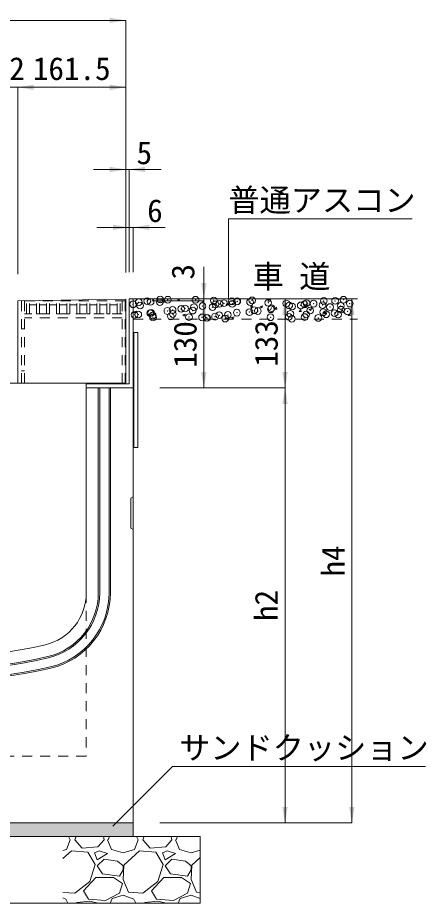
# Model space of a CAD drawing. Units: millimetres at full size, sheet at 1:20. Extents: x 0 to 8400, y 0 to 13400.
# Drawn here: x 6197 to 6808, y 10595 to 11918 of the extents above; entities that cross this region are included whole.
import ezdxf
from ezdxf.enums import TextEntityAlignment as Align

# ---------------------------------------------------------------- set-up
doc = ezdxf.new("R2010")
doc.units = ezdxf.units.MM
doc.header["$LTSCALE"] = 20
doc.header["$PDMODE"] = 32
doc.header["$PDSIZE"] = 10
doc.linetypes.add('USER1', pattern=[1.35, 0.75, -0.6])
for name, color, linetype, lineweight in [('ハッチング', 7, 'Continuous', 13), ('ハッチング_基礎', 150, 'Continuous', 5), ('プレート', 3, 'Continuous', 9), ('寸法線', 7, 'Continuous', 13), ('引出線', 4, 'Continuous', 9), ('本体', 2, 'Continuous', 20), ('目地', 132, 'Continuous', 5), ('舗装・基礎', 3, 'Continuous', 20), ('ｸﾞﾚｰﾁﾝｸﾞ', 7, 'USER1', 9)]:
    doc.layers.add(name, color=color, linetype=linetype, lineweight=lineweight)
doc.layers.add('文字', color=7, linetype='Continuous')
doc.styles.add('ＭＳ ゴシック', font='')
doc.styles.get('ＭＳ ゴシック').set_extended_font_data('MS Gothic')

# ---------------------------------------------------------------- blocks, each defined once
blk = doc.blocks.new('filled_arrow')
at = {"color": 0, "linetype": 'Continuous', "lineweight": -2}
blk.add_solid([(7.5, 1.25), (0, 0), (7.5, -1.25)], dxfattribs=at)

msp = doc.modelspace()

# ---------------------------------------------------------------- hatches: boundary and pattern name
at = {"layer": 'ハッチング'}
msp.add_hatch(color=256, dxfattribs=at).paths.add_polyline_path([(6370, 10695.09), (6370, 10715.09), (5830, 10715.09), (5830, 10695.09)])

# ---------------------------------------------------------------- linework, layer by layer
for p, q in [((6413.91, 11494.69), (6416.44, 11492.98)), ((6413.93, 11494.72), (6417.49, 11496.08)), ((6416.44, 11492.98), (6417.47, 11496.05)), ((6436.19, 11495.53), (6438.34, 11498.09)), ((6436.19, 11495.53), (6439.22, 11495.26)), ((6439.2, 11495.26), (6438.68, 11498.09)), ((6472.62, 11492.34), (6475.07, 11495.26)), ((6472.62, 11492.34), (6475.66, 11492.07)), ((6475.64, 11492.07), (6475.05, 11495.25)), ((6486.92, 11490.62), (6489.45, 11488.91)), ((6486.93, 11490.65), (6490.49, 11492.02)), ((6489.45, 11488.91), (6490.48, 11491.98)), ((6509.06, 11489.15), (6511.51, 11492.07)), ((6509.06, 11489.15), (6512.1, 11488.89)), ((6512.07, 11488.88), (6511.49, 11492.07)), ((6545.5, 11485.97), (6547.95, 11488.88)), ((6548.51, 11485.69), (6547.92, 11488.88)), ((6559.93, 11486.55), (6562.45, 11484.84)), ((6559.94, 11486.58), (6563.5, 11487.95)), ((6562.45, 11484.84), (6563.48, 11487.91)), ((6571.09, 11494.77), (6574.27, 11498.09)), ((6571.09, 11494.78), (6575.61, 11494.08)), ((6575.61, 11494.07), (6575.14, 11498.09)), ((6625.3, 11486.37), (6629.82, 11485.67)), ((6625.31, 11486.37), (6629.26, 11490.49)), ((6629.82, 11485.66), (6629.26, 11490.49)), ((6676.76, 11498.09), (6678.14, 11497.16)), ((6678.14, 11497.16), (6678.46, 11498.09)), ((6371.23, 11478.3), (6373.76, 11476.6)), ((6371.25, 11478.33), (6374.8, 11479.7)), ((6373.76, 11476.6), (6374.79, 11479.67)), ((6444.24, 11474.23), (6446.76, 11472.53)), ((6444.25, 11474.27), (6447.81, 11475.63)), ((6446.76, 11472.53), (6447.79, 11475.6)), ((6545.5, 11485.96), (6548.53, 11485.7)), ((6581.94, 11482.78), (6584.38, 11485.7)), ((6581.94, 11482.78), (6584.97, 11482.51)), ((6584.95, 11482.51), (6584.36, 11485.69)), ((6618.37, 11479.59), (6620.82, 11482.51)), ((6618.37, 11479.59), (6621.41, 11479.32)), ((6621.38, 11479.32), (6620.8, 11482.5)), ((6632.93, 11482.48), (6635.46, 11480.78)), ((6632.95, 11482.51), (6636.5, 11483.88)), ((6635.46, 11480.78), (6636.49, 11483.84)), ((6654.81, 11476.4), (6657.26, 11479.32)), ((6654.81, 11476.4), (6657.85, 11476.14)), ((6657.82, 11476.13), (6657.23, 11479.32)), ((6679.52, 11477.96), (6683.48, 11482.08)), ((6679.52, 11477.96), (6684.04, 11477.26)), ((6684.04, 11477.26), (6683.48, 11482.08)), ((6691.25, 11473.21), (6693.7, 11476.13)), ((6691.25, 11473.21), (6694.28, 11472.95)), ((6694.26, 11472.94), (6693.67, 11476.13)), ((6517.24, 11470.16), (6519.77, 11468.46)), ((6517.26, 11470.2), (6520.81, 11471.56)), ((6519.77, 11468.46), (6520.8, 11471.53))]:
    msp.add_line(p, q, dxfattribs=at)
for p in [(6391.07, 11494.89), (6410.31, 11497.42), (6421.77, 11497.02), (6463.39, 11496.98), (6490.51, 11495.83), (6517.63, 11494.69), (6525.67, 11494.55), (6547.86, 11495.99), (6654.92, 11495.11), (6671.82, 11495.3), (6684.54, 11496.97), (6370.03, 11490.19), (6378.35, 11493.22), (6380.33, 11488.34), (6396.11, 11493.77), (6409.95, 11493.43), (6429.02, 11481.61), (6441.74, 11483.28), (6447.54, 11483.92), (6460.98, 11485.82), (6473.62, 11487.49), (6488.6, 11485.82), (6493.06, 11490.04), (6499.28, 11490.74), (6505.78, 11491.72), (6518.23, 11490.9), (6525.02, 11494.25), (6544.75, 11493.54), (6551.13, 11481.22), (6571.86, 11492.4), (6575.7, 11482.64), (6576.79, 11484.47), (6598.98, 11491.25), (6603.18, 11488.28), (6607.78, 11486.87), (6620.5, 11488.54), (6626.1, 11490.1), (6629.26, 11491.86), (6639.74, 11491.07), (6653.22, 11488.96), (6664.26, 11486.02), (6680.34, 11487.81), (6680.69, 11482.01), (6693.89, 11491.11), (6372.15, 11474.46), (6377.7, 11474.85), (6395.5, 11476.85), (6396.94, 11477.39), (6399.26, 11473.31), (6399.73, 11470.56), (6421.16, 11480.11), (6426.38, 11472.17), (6429.35, 11475.65), (6453.5, 11471.02), (6458.98, 11480.73), (6473.01, 11470.58), (6479.7, 11470.01), (6480.62, 11469.87), (6492.42, 11471.68), (6498.66, 11473.83), (6507.74, 11468.73), (6511.66, 11474.21), (6525.05, 11477.64), (6543.74, 11478.44), (6556.46, 11480.11), (6575.38, 11470.76), (6602.56, 11471.37), (6605.01, 11475.85), (6607.13, 11468.51), (6626.37, 11471.04), (6628.64, 11474.95), (6634.64, 11480.94), (6646.81, 11469.78), (6654.3, 11478.2), (6658.46, 11475.26), (6671.17, 11476.94), (6676.43, 11474.87), (6690.41, 11479.47)]:
    msp.add_point(p, dxfattribs=at)
at = {"layer": 'ハッチング_基礎'}
for p, q in [((6273.22, 10695.09), (6275.7, 10689.71)), ((6282.82, 10689.71), (6284.83, 10695.09)), ((6325.49, 10694.79), (6324.31, 10695.09)), ((6326.5, 10689.71), (6325.49, 10694.79)), ((6332.6, 10689.71), (6334.9, 10695.09)), ((6374.82, 10695.09), (6377.3, 10689.71)), ((6384.42, 10689.71), (6386.43, 10695.09)), ((6427.09, 10694.79), (6425.91, 10695.09)), ((6428.1, 10689.71), (6427.09, 10694.79)), ((6434.2, 10689.71), (6436.5, 10695.09)), ((6270.62, 10675.49), (6275.7, 10689.71)), ((6293.99, 10677.52), (6282.82, 10689.71)), ((6317.36, 10679.55), (6293.99, 10677.52)), ((6326.5, 10689.71), (6317.36, 10679.55)), ((6331.58, 10689.71), (6337.68, 10675.49)), ((6372.22, 10675.49), (6377.3, 10689.71)), ((6395.59, 10677.52), (6384.42, 10689.71)), ((6418.96, 10679.55), (6395.59, 10677.52)), ((6428.1, 10689.71), (6418.96, 10679.55)), ((6433.18, 10689.71), (6439.28, 10675.49)), ((6265, 10673.83), (6270.62, 10675.49)), ((6277.74, 10673.46), (6265, 10661.83)), ((6302.12, 10671.42), (6277.74, 10673.46)), ((6313.3, 10653.14), (6302.12, 10671.42)), ((6319.39, 10673.46), (6312.28, 10670.41)), ((6312.28, 10670.41), (6316.34, 10660.25)), ((6316.34, 10660.25), (6331.58, 10669.39)), ((6331.58, 10669.39), (6319.39, 10673.46)), ((6337.68, 10675.49), (6354.95, 10670.41)), ((6354.95, 10670.41), (6372.22, 10675.49)), ((6379.34, 10673.46), (6355.97, 10652.12)), ((6403.72, 10671.42), (6379.34, 10673.46)), ((6414.9, 10653.14), (6403.72, 10671.42)), ((6420.99, 10673.46), (6413.88, 10670.41)), ((6413.88, 10670.41), (6417.94, 10660.25)), ((6417.94, 10660.25), (6433.18, 10669.39)), ((6433.18, 10669.39), (6420.99, 10673.46)), ((6439.28, 10675.49), (6456.55, 10670.41)), ((6456.55, 10670.41), (6470, 10674.36)), ((6305.17, 10627.74), (6313.3, 10653.14)), ((6326.5, 10661.26), (6316.34, 10651.1)), ((6346.82, 10658.22), (6326.5, 10661.26)), ((6354.95, 10651.1), (6346.82, 10658.22)), ((6406.77, 10627.74), (6414.9, 10653.14)), ((6428.1, 10661.26), (6417.94, 10651.1)), ((6448.42, 10658.22), (6428.1, 10661.26)), ((6456.55, 10651.1), (6448.42, 10658.22)), ((6470, 10663.47), (6457.57, 10652.12)), ((6316.34, 10651.1), (6324.47, 10638.91)), ((6349.87, 10635.86), (6354.95, 10645.01)), ((6355.97, 10652.12), (6354.95, 10630.78)), ((6354.95, 10645.01), (6354.95, 10651.1)), ((6417.94, 10651.1), (6426.07, 10638.91)), ((6451.47, 10635.86), (6456.55, 10645.01)), ((6457.57, 10652.12), (6456.55, 10630.78)), ((6456.55, 10645.01), (6456.55, 10651.1)), ((6282.82, 10610.46), (6305.17, 10627.74)), ((6296.02, 10613.51), (6314.31, 10633.83)), ((6314.31, 10633.83), (6340.73, 10633.83)), ((6324.47, 10638.91), (6349.87, 10635.86)), ((6340.73, 10633.83), (6353.94, 10624.69)), ((6354.95, 10630.78), (6363.08, 10611.48)), ((6384.42, 10610.46), (6406.77, 10627.74)), ((6397.62, 10613.51), (6415.91, 10633.83)), ((6415.91, 10633.83), (6442.33, 10633.83)), ((6426.07, 10638.91), (6451.47, 10635.86)), ((6442.33, 10633.83), (6455.54, 10624.69)), ((6456.55, 10630.78), (6464.68, 10611.48)), ((6303.14, 10601.32), (6296.02, 10613.51)), ((6353.94, 10624.69), (6349.87, 10610.46)), ((6404.74, 10601.32), (6397.62, 10613.51)), ((6455.54, 10624.69), (6451.47, 10610.46)), ((6265, 10611.31), (6282.82, 10610.46)), ((6265, 10603.05), (6269.61, 10601.32)), ((6269.61, 10601.32), (6272.49, 10595.09)), ((6328.54, 10599.29), (6303.14, 10601.32)), ((6349.87, 10610.46), (6328.54, 10599.29)), ((6335.59, 10595.09), (6338.7, 10602.34)), ((6338.7, 10602.34), (6354.95, 10607.42)), ((6354.95, 10607.42), (6371.21, 10601.32)), ((6363.08, 10611.48), (6384.42, 10610.46)), ((6371.21, 10601.32), (6374.09, 10595.09)), ((6430.14, 10599.29), (6404.74, 10601.32)), ((6451.47, 10610.46), (6430.14, 10599.29)), ((6437.19, 10595.09), (6440.3, 10602.34)), ((6440.3, 10602.34), (6456.55, 10607.42)), ((6456.55, 10607.42), (6470, 10602.37)), ((6464.68, 10611.48), (6470, 10611.23)), ((6285.43, 10595.09), (6285.86, 10596.24)), ((6305.17, 10598.27), (6285.86, 10596.24)), ((6317.91, 10595.09), (6305.17, 10598.27)), ((6387.03, 10595.09), (6387.46, 10596.24)), ((6406.77, 10598.27), (6387.46, 10596.24)), ((6419.51, 10595.09), (6406.77, 10598.27))]:
    msp.add_line(p, q, dxfattribs=at)
at = {"layer": 'プレート'}
for p, q in [((6370, 11498.09), (6364, 11498.09)), ((6364, 11498.09), (6364, 11371.09)), ((6370, 11498.09), (6370, 11365.09)), ((6377, 11448.09), (6371, 11448.09)), ((6371, 11448.09), (6371, 11276.09)), ((6377, 11448.09), (6377, 11276.09)), ((6364, 11371.09), (6300, 11371.09)), ((6300, 11371.09), (6300, 11365.09)), ((6377, 11276.09), (6371, 11276.09))]:
    msp.add_line(p, q, dxfattribs=at)
at = {"layer": '寸法線'}
for p, q in [((6359, 11914.37), (5841, 11914.37)), ((6359, 11635.54), (6359, 11914.37)), ((6147.5, 11814.37), (6245.5, 11814.37)), ((6197.5, 11535.09), (6197.5, 11814.37)), ((6197.5, 11814.37), (6359, 11814.37)), ((6197.5, 11535.09), (6197.5, 11814.37)), ((6359, 11537.89), (6359, 11814.37)), ((6311, 11691.62), (6412, 11691.62)), ((6359, 11537.89), (6359, 11691.62)), ((6364, 11537.98), (6364, 11691.62)), ((6418, 11605.09), (6316, 11605.09)), ((6364, 11537.98), (6364, 11605.09)), ((6370, 11538.09), (6370, 11605.09)), ((6475.72, 11546.09), (6475.72, 11447.09)), ((6398, 11495.09), (6475.72, 11495.09)), ((6398, 11495.09), (6475.72, 11495.09)), ((6399, 11498.09), (6475.72, 11498.09)), ((6410, 11498.09), (6697, 11498.09)), ((6410, 11498.09), (6597, 11498.09)), ((6475.72, 11495.09), (6475.72, 11365.09)), ((6597, 11498.09), (6597, 11365.09)), ((6697, 11498.09), (6697, 10715.09)), ((6410, 11365.09), (6597, 11365.09)), ((6410, 11365.09), (6475.72, 11365.09)), ((6410, 11365.09), (6597, 11365.09)), ((6597, 11365.09), (6597, 10715.09)), ((6410, 10715.09), (6597, 10715.09)), ((6410, 10715.09), (6697, 10715.09))]:
    msp.add_line(p, q, dxfattribs=at)
at = {"layer": '引出線'}
for points in [[(6512.36, 11498.09), (6512.36, 11617.65), (6787.21, 11617.65)], [(6339.84, 10710.29), (6428.79, 10799.24), (6807.01, 10799.24)]]:
    msp.add_lwpolyline(points, dxfattribs=at)
at = {"layer": '本体'}
for p, q in [((6359, 11497.89), (6197.5, 11495.09)), ((6197.5, 11495.09), (6197.5, 11372.09)), ((6359, 11497.89), (6359, 11372.09)), ((5841, 11372.09), (6359, 11372.09)), ((6370, 11365.09), (6300, 11365.09)), ((6300, 11365.09), (6300, 11059.12)), ((6370, 11365.09), (6370, 10715.09)), ((6366.8, 11200.68), (6370, 11202.68)), ((6366.8, 11200.68), (6366.8, 11155.68)), ((6366.8, 11155.68), (6370, 11153.68)), ((6370, 10715.09), (5830, 10715.09))]:
    msp.add_line(p, q, dxfattribs=at)
at = {"layer": '本体', "linetype": 'USER1', "lineweight": 15}
for p, q in [((6300, 11059.12), (6300, 10815.09)), ((6300, 10815.09), (5900, 10815.09))]:
    msp.add_line(p, q, dxfattribs=at)
at = {"layer": '本体'}
for centre, radius, start, end in [((6220, 11059.12), 80, 283.34236, 0), ((6100, 11565.09), 600, 256.65764, 283.34236)]:
    msp.add_arc(centre, radius, start, end, dxfattribs=at)
at = {"layer": '目地'}
for p, q in [((6318, 11059.12), (6318, 11365.09)), ((6320, 11059.12), (6320, 11365.09)), ((6334, 11059.12), (6334, 11365.09)), ((6336, 11059.12), (6336, 11365.09))]:
    msp.add_line(p, q, dxfattribs=at)
for centre, radius, start, end in [((6220, 11059.12), 98, 283.34236, 0), ((6220, 11059.12), 100, 283.34236, 0), ((6220, 11059.12), 114, 283.34236, 0), ((6220, 11059.12), 116, 283.34236, 0), ((6100, 11565.09), 620, 256.65764, 283.34236), ((6100, 11565.09), 618, 256.65764, 283.34236), ((6100, 11565.09), 636, 256.65764, 283.34236), ((6100, 11565.09), 634, 256.65764, 283.34236)]:
    msp.add_arc(centre, radius, start, end, dxfattribs=at)
at = {"layer": '舗装・基礎'}
for p, q in [((6370, 11498.09), (6705.32, 11498.09)), ((6370, 10715.09), (5830, 10715.09)), ((6370, 10715.09), (6370, 10695.09)), ((6470, 10695.09), (5730, 10695.09)), ((6470, 10695.09), (6470, 10595.09)), ((6470, 10595.09), (5730, 10595.09))]:
    msp.add_line(p, q, dxfattribs=at)
at = {"layer": '舗装・基礎', "linetype": 'USER1', "lineweight": 9}
msp.add_line((6370, 11468.09), (6705.32, 11468.09), dxfattribs=at)
at = {"layer": 'ｸﾞﾚｰﾁﾝｸﾞ'}
for p, q in [((6358, 11495.09), (6203, 11495.09)), ((6203, 11495.09), (6203, 11372.09)), ((6207.5, 11495.09), (6207.5, 11372.09)), ((6210.5, 11476.09), (6210.5, 11495.09)), ((6214.95, 11489.09), (6225.55, 11489.09)), ((6215, 11476.09), (6215, 11495.09)), ((6225.55, 11476.09), (6225.55, 11495.09)), ((6230.01, 11489.09), (6240.61, 11489.09)), ((6230.06, 11476.09), (6230.06, 11495.09)), ((6240.61, 11476.09), (6240.61, 11495.09)), ((6245.06, 11489.09), (6255.67, 11489.09)), ((6245.11, 11476.09), (6245.11, 11495.09)), ((6255.67, 11476.09), (6255.67, 11495.09)), ((6260.12, 11489.09), (6270.72, 11489.09)), ((6260.17, 11476.09), (6260.17, 11495.09)), ((6270.72, 11476.09), (6270.72, 11495.09)), ((6275.18, 11489.09), (6285.78, 11489.09)), ((6275.22, 11476.09), (6275.22, 11495.09)), ((6285.78, 11476.09), (6285.78, 11495.09)), ((6290.23, 11489.09), (6300.83, 11489.09)), ((6290.28, 11476.09), (6290.28, 11495.09)), ((6300.83, 11476.09), (6300.83, 11495.09)), ((6305.29, 11489.09), (6315.89, 11489.09)), ((6305.33, 11476.09), (6305.33, 11495.09)), ((6315.89, 11476.09), (6315.89, 11495.09)), ((6320.34, 11489.09), (6330.94, 11489.09)), ((6320.39, 11476.09), (6320.39, 11495.09)), ((6330.94, 11476.09), (6330.94, 11495.09)), ((6335.44, 11476.09), (6335.44, 11495.09)), ((6335.44, 11489.09), (6346, 11489.09)), ((6346, 11476.09), (6346, 11495.09)), ((6350.5, 11476.09), (6350.5, 11495.09)), ((6353.5, 11495.09), (6353.5, 11372.09)), ((6358, 11495.09), (6358, 11372.09)), ((6353.5, 11476.09), (6207.5, 11476.09)), ((6210.5, 11476.09), (6215, 11476.09)), ((6225.55, 11476.09), (6230.06, 11476.09)), ((6240.61, 11476.09), (6245.11, 11476.09)), ((6255.67, 11476.09), (6260.17, 11476.09)), ((6270.72, 11476.09), (6275.22, 11476.09)), ((6285.78, 11476.09), (6290.28, 11476.09)), ((6300.83, 11476.09), (6305.33, 11476.09)), ((6315.89, 11476.09), (6320.39, 11476.09)), ((6330.94, 11476.09), (6335.44, 11476.09)), ((6346, 11476.09), (6350.5, 11476.09)), ((6353.5, 11470.09), (6207.5, 11470.09)), ((6207.5, 11453.59), (6203, 11453.59)), ((6207.5, 11390.59), (6203, 11390.59))]:
    msp.add_line(p, q, dxfattribs=at)

# ---------------------------------------------------------------- block references
at = {"layer": '寸法線', "xscale": 3.2, "yscale": 3.2}
for p, rotation in [((6359, 11914.37), 180), ((6359, 11814.37), 180), ((6359, 11691.62), 180), ((6364, 11605.09), 180), ((6475.72, 11498.09), 90), ((6475.72, 11495.09), 270), ((6475.72, 11495.09), 270), ((6597, 11498.09), 270), ((6697, 11498.09), 270), ((6475.72, 11365.09), 90), ((6597, 11365.09), 90), ((6597, 11365.09), 270), ((6597, 10715.09), 90), ((6697, 10715.09), 90)]:
    msp.add_blockref('filled_arrow', p, dxfattribs=dict(at, rotation=rotation))
for p in [(6197.5, 11814.37), (6197.5, 11814.37), (6364, 11691.62), (6370, 11605.09)]:
    msp.add_blockref('filled_arrow', p, dxfattribs=at)
at = {"layer": '引出線', "xscale": 0.133, "yscale": 0.133}
for p, rotation in [((6512.36, 11498.09), 90), ((6339.84, 10710.29), 45)]:
    msp.add_blockref('filled_arrow', p, dxfattribs=dict(at, rotation=rotation))

# ---------------------------------------------------------------- texts
at = {"layer": '寸法線', "style": 'ＭＳ ゴシック'}
for s, p in [('2', (6196.5, 11842.37)), ('161.5', (6278.25, 11842.37)), ('5', (6386.76, 11716.62)), ('6', (6402.64, 11630.09))]:
    msp.add_text(s, height=34.18, dxfattribs=at).set_placement(p, align=Align.MIDDLE_CENTER)
for s, p in [('3', (6444.47, 11538.68)), ('130', (6447.72, 11430.09)), ('133', (6569, 11431.59)), ('h4', (6669, 11106.59)), ('h2', (6569, 11040.09))]:
    msp.add_text(s, height=34.18, rotation=90, dxfattribs=at).set_placement(p, align=Align.MIDDLE_CENTER)
at = {"layer": '引出線', "style": 'ＭＳ ゴシック'}
for s, p in [('普通アスコン', (6512.36, 11662.86)), ('サンドクッション', (6438.79, 10844.63))]:
    msp.add_text(s, height=34.18, dxfattribs=at).set_placement(p, align=Align.TOP_LEFT)
at = {"layer": '文字', "style": 'ＭＳ ゴシック'}
msp.add_text('車 道', height=34.18, dxfattribs=at).set_placement((6606.71, 11531.7), align=Align.MIDDLE_CENTER)

doc.saveas('drawing.dxf')
